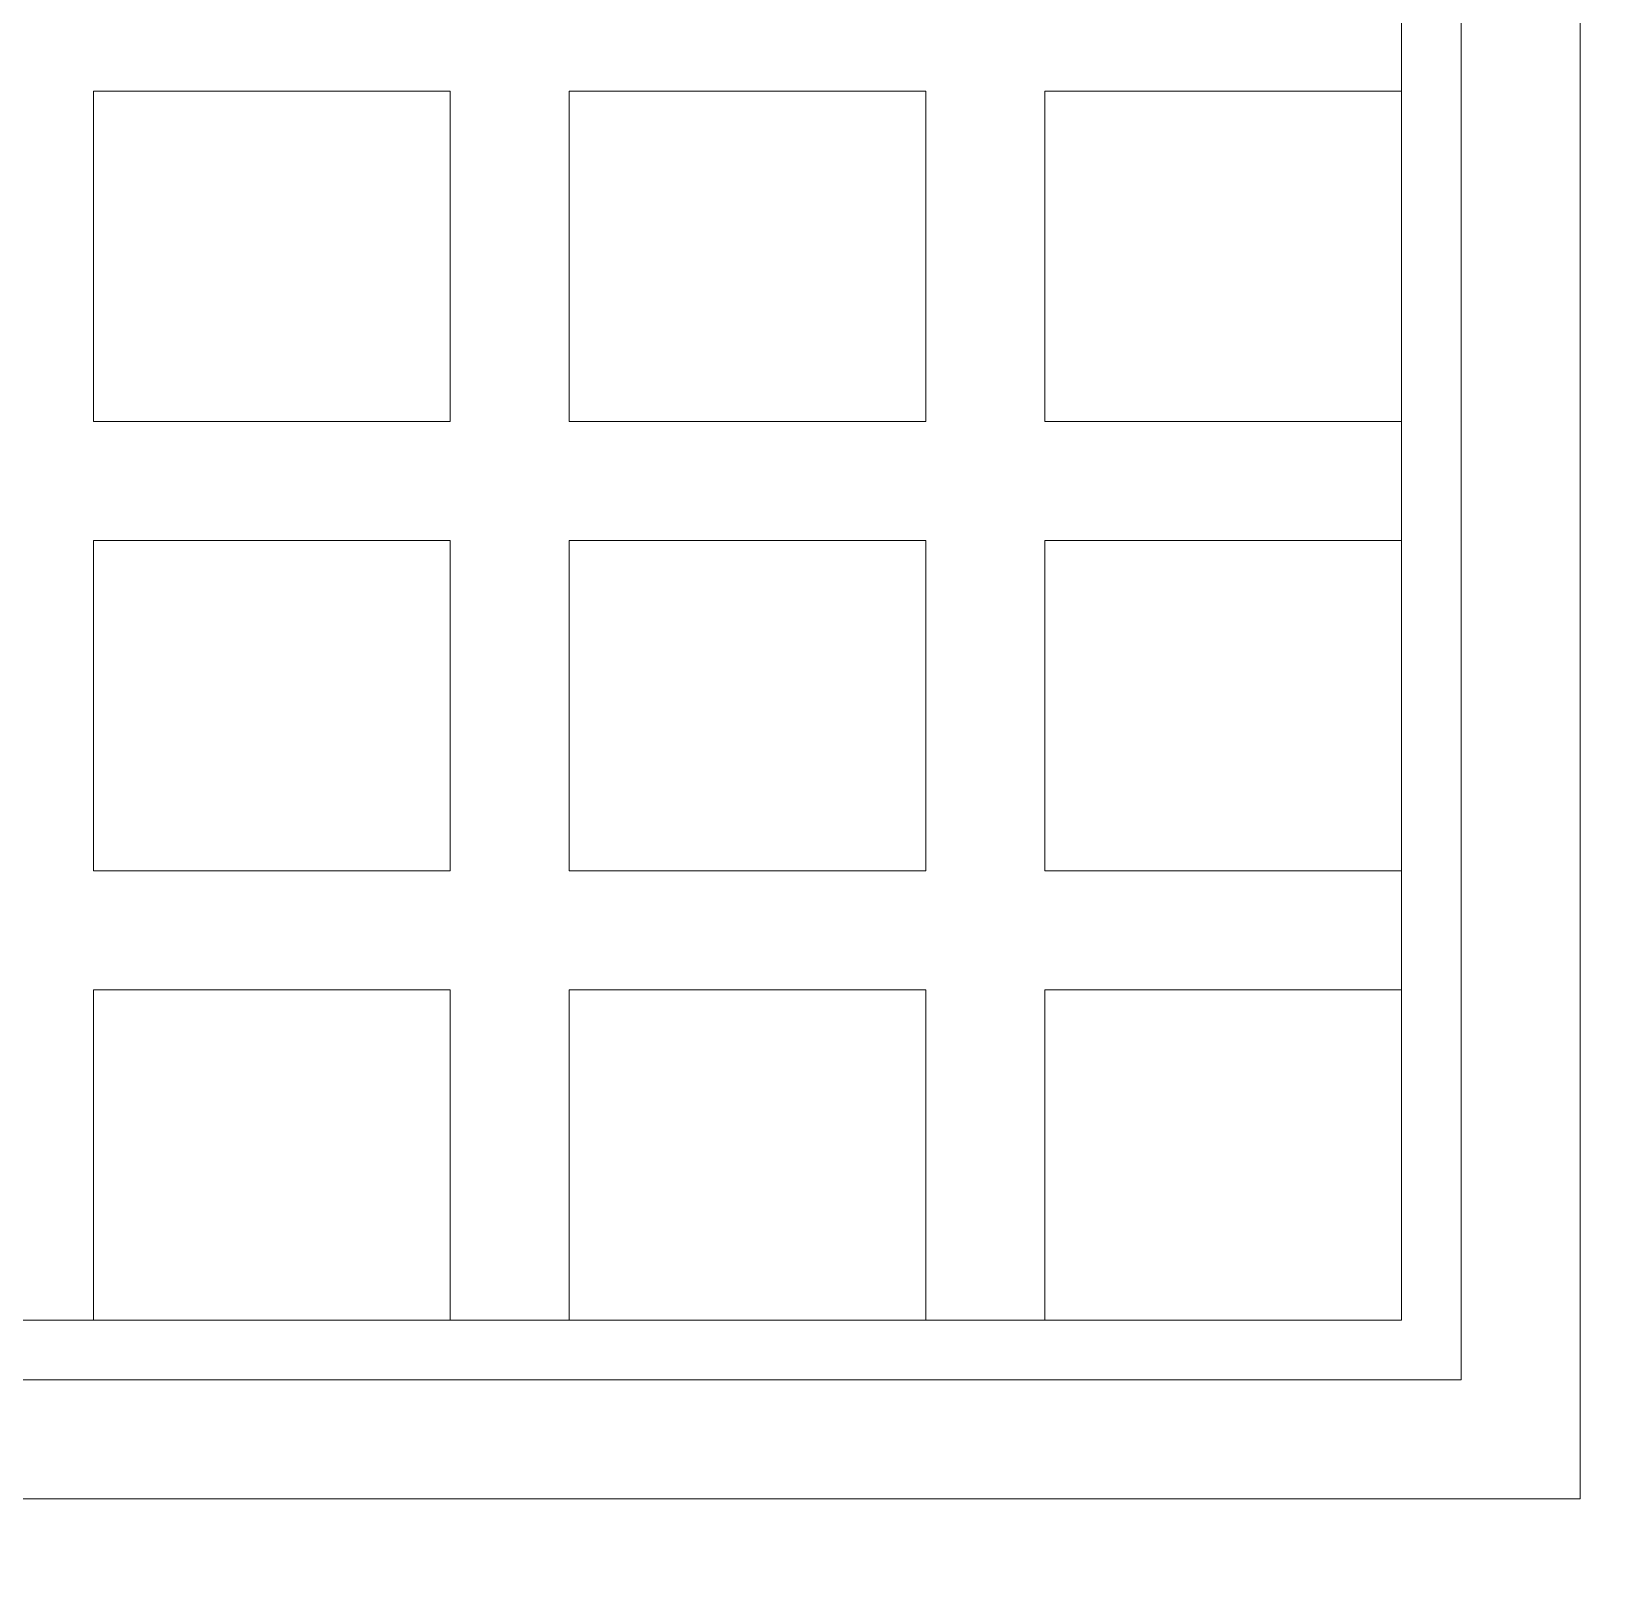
# Model space of a CAD drawing. Header units: millimetres. Extents: x 3554773 to 3850347, y -1853213 to -1653133.
# Drawn here: x 3630667 to 3633348, y -1704151 to -1701506 of the extents above; entities that cross this region are included whole.
import ezdxf

# ---------------------------------------------------------------- set-up
doc = ezdxf.new("R2010")
doc.units = ezdxf.units.MM
doc.header["$MEASUREMENT"] = 0
doc.set_wipeout_variables(frame=1)
doc.linetypes.add('Wipeout_Contour', pattern=[1000, 0, -1000])
doc.layers.add('Structural - Bearing', color=7, linetype='Continuous')
doc.layers.add('Structural - Bearing_Pen_No__3', color=7, linetype='Continuous', lineweight=18, true_color=0xff6600)

msp = doc.modelspace()

# ---------------------------------------------------------------- wipeouts: each hides what was drawn before it
at = {"color": 254, "linetype": 'Wipeout_Contour', "lineweight": 0, "ltscale": 32554641.88997252}
msp.add_wipeout([(3618066.4, -1696720.4), (3618066.4, -1706321.2), (3634378.4, -1706321.2), (3634378.4, -1696720.4), (3633300, -1696720.4), (3633300, -1704000.2), (3619144.9, -1704000.2), (3619144.9, -1696720.4)], dxfattribs=at).dxf.layer = 'Structural - Bearing'

# ---------------------------------------------------------------- next in the draw order: wipeouts: each hides what was drawn before it
at = {"color": 254, "linetype": 'Wipeout_Contour', "lineweight": 0, "ltscale": 16283324.76180043}
msp.add_wipeout([(3633097.7, -1696922.6), (3633097.7, -1703798), (3633300, -1703798), (3633300, -1696922.6)], dxfattribs=at).dxf.layer = 'Structural - Bearing'
at = {"color": 254, "linetype": 'Wipeout_Contour', "lineweight": 0, "ltscale": 16282064.22153594}
msp.add_wipeout([(3631378.9, -1701607.3), (3630772.3, -1701607.3), (3630772.3, -1702169), (3631378.9, -1702169)], dxfattribs=at).dxf.layer = 'Structural - Bearing'
at = {"color": 254, "linetype": 'Wipeout_Contour', "lineweight": 0, "ltscale": 16282788.59177629}
msp.add_wipeout([(3632187.8, -1701607.3), (3631581.1, -1701607.3), (3631581.1, -1702169), (3632187.8, -1702169)], dxfattribs=at).dxf.layer = 'Structural - Bearing'
at = {"color": 254, "linetype": 'Wipeout_Contour', "lineweight": 0, "ltscale": 16282384.92000502}
msp.add_wipeout([(3630772.3, -1702932.9), (3631378.9, -1702932.9), (3631378.9, -1702371.2), (3630772.3, -1702371.2)], dxfattribs=at).dxf.layer = 'Structural - Bearing'
at = {"color": 254, "linetype": 'Wipeout_Contour', "lineweight": 0, "ltscale": 16283109.27597877}
msp.add_wipeout([(3631581.1, -1702371.2), (3631581.1, -1702932.9), (3632187.8, -1702932.9), (3632187.8, -1702371.2)], dxfattribs=at).dxf.layer = 'Structural - Bearing'

# ---------------------------------------------------------------- next in the draw order: linework, layer by layer
at = {"layer": 'Structural - Bearing_Pen_No__3', "linetype": 'Continuous'}
for p, q in [((3630772.3, -1702169), (3630772.3, -1701607.3)), ((3630772.3, -1701607.3), (3631378.9, -1701607.3)), ((3631378.9, -1701607.3), (3631378.9, -1702169)), ((3631581.1, -1702169), (3631581.1, -1701607.3)), ((3631581.1, -1701607.3), (3632187.8, -1701607.3)), ((3632187.8, -1701607.3), (3632187.8, -1702169)), ((3630772.3, -1702169), (3631378.9, -1702169)), ((3631581.1, -1702169), (3632187.8, -1702169)), ((3630772.3, -1702932.9), (3630772.3, -1702371.2)), ((3630772.3, -1702371.2), (3631378.9, -1702371.2)), ((3631378.9, -1702371.2), (3631378.9, -1702932.9)), ((3631581.1, -1702932.9), (3631581.1, -1702371.2)), ((3631581.1, -1702371.2), (3632187.8, -1702371.2)), ((3632187.8, -1702371.2), (3632187.8, -1702932.9)), ((3630772.3, -1702932.9), (3631378.9, -1702932.9)), ((3631581.1, -1702932.9), (3632187.8, -1702932.9))]:
    msp.add_line(p, q, dxfattribs=at)

# ---------------------------------------------------------------- next in the draw order: wipeouts: each hides what was drawn before it
at = {"color": 254, "linetype": 'Wipeout_Contour', "lineweight": 0, "ltscale": 16283188.9173961}
msp.add_wipeout([(3632996.6, -1697023.8), (3632996.6, -1703696.9), (3633097.7, -1703696.9), (3633097.7, -1697023.8)], dxfattribs=at).dxf.layer = 'Structural - Bearing'
at = {"color": 254, "linetype": 'Wipeout_Contour', "lineweight": 0, "ltscale": 24417822.67983824}
msp.add_wipeout([(3619144.9, -1703798), (3619144.9, -1704000.2), (3633300, -1704000.2), (3633300, -1703798), (3633097.7, -1703798), (3619347.1, -1703798)], dxfattribs=at).dxf.layer = 'Structural - Bearing'

# ---------------------------------------------------------------- next in the draw order: linework, layer by layer
at = {"layer": 'Structural - Bearing_Pen_No__3', "linetype": 'Continuous'}
for p, q in [((3633300, -1703798), (3633300, -1696922.6)), ((3633300, -1704000.2), (3633300, -1703798)), ((3619144.9, -1704000.2), (3633300, -1704000.2))]:
    msp.add_line(p, q, dxfattribs=at)

# ---------------------------------------------------------------- next in the draw order: wipeouts: each hides what was drawn before it
at = {"color": 254, "linetype": 'Wipeout_Contour', "lineweight": 0, "ltscale": 16283512.96927745}
msp.add_wipeout([(3632390, -1701607.3), (3632390, -1702169), (3632996.6, -1702169), (3632996.6, -1701607.3)], dxfattribs=at).dxf.layer = 'Structural - Bearing'
at = {"color": 254, "linetype": 'Wipeout_Contour', "lineweight": 0, "ltscale": 16283833.63921448}
msp.add_wipeout([(3632996.6, -1702371.2), (3632390, -1702371.2), (3632390, -1702932.9), (3632996.6, -1702932.9)], dxfattribs=at).dxf.layer = 'Structural - Bearing'
at = {"color": 254, "linetype": 'Wipeout_Contour', "lineweight": 0, "ltscale": 24417737.73181707}
msp.add_wipeout([(3619347.1, -1703798), (3633097.7, -1703798), (3633097.7, -1703696.9), (3632996.6, -1703696.9), (3619448.2, -1703696.9), (3619347.1, -1703696.9)], dxfattribs=at).dxf.layer = 'Structural - Bearing'

# ---------------------------------------------------------------- next in the draw order: linework, layer by layer
at = {"layer": 'Structural - Bearing_Pen_No__3', "linetype": 'Continuous'}
for p, q in [((3633097.7, -1696922.6), (3633097.7, -1703798)), ((3632996.6, -1701607.3), (3632996.6, -1701405.1)), ((3632390, -1702169), (3632390, -1701607.3)), ((3632390, -1701607.3), (3632996.6, -1701607.3)), ((3632996.6, -1702169), (3632996.6, -1701607.3)), ((3632390, -1702169), (3632996.6, -1702169)), ((3632996.6, -1702371.2), (3632996.6, -1702169)), ((3632390, -1702932.9), (3632390, -1702371.2)), ((3632390, -1702371.2), (3632996.6, -1702371.2)), ((3632996.6, -1702932.9), (3632996.6, -1702371.2)), ((3632390, -1702932.9), (3632996.6, -1702932.9)), ((3633097.7, -1703798), (3619347.1, -1703798))]:
    msp.add_line(p, q, dxfattribs=at)

# ---------------------------------------------------------------- next in the draw order: wipeouts: each hides what was drawn before it
at = {"color": 254, "linetype": 'Wipeout_Contour', "lineweight": 0, "ltscale": 16282705.64721727}
msp.add_wipeout([(3631378.9, -1703135.1), (3630772.3, -1703135.1), (3630772.3, -1703696.9), (3631378.9, -1703696.9)], dxfattribs=at).dxf.layer = 'Structural - Bearing'
at = {"color": 254, "linetype": 'Wipeout_Contour', "lineweight": 0, "ltscale": 16283429.98892373}
msp.add_wipeout([(3632187.8, -1703135.1), (3631581.1, -1703135.1), (3631581.1, -1703696.9), (3632187.8, -1703696.9)], dxfattribs=at).dxf.layer = 'Structural - Bearing'
at = {"color": 254, "linetype": 'Wipeout_Contour', "lineweight": 0, "ltscale": 16284154.33791429}
msp.add_wipeout([(3632390, -1703696.9), (3632996.6, -1703696.9), (3632996.6, -1703135.1), (3632390, -1703135.1)], dxfattribs=at).dxf.layer = 'Structural - Bearing'

# ---------------------------------------------------------------- next in the draw order: linework, layer by layer
at = {"layer": 'Structural - Bearing_Pen_No__3', "linetype": 'Continuous'}
for p, q in [((3632996.6, -1703135.1), (3632996.6, -1702932.9)), ((3630772.3, -1703696.9), (3630772.3, -1703135.1)), ((3630772.3, -1703135.1), (3631378.9, -1703135.1)), ((3631378.9, -1703135.1), (3631378.9, -1703696.9)), ((3631581.1, -1703696.9), (3631581.1, -1703135.1)), ((3631581.1, -1703135.1), (3632187.8, -1703135.1)), ((3632187.8, -1703135.1), (3632187.8, -1703696.9)), ((3632390, -1703696.9), (3632390, -1703135.1)), ((3632390, -1703135.1), (3632996.6, -1703135.1)), ((3632996.6, -1703696.9), (3632996.6, -1703135.1)), ((3630570.1, -1703696.9), (3630772.3, -1703696.9)), ((3630772.3, -1703696.9), (3632996.6, -1703696.9)), ((3631378.9, -1703696.9), (3631581.1, -1703696.9)), ((3632187.8, -1703696.9), (3632390, -1703696.9))]:
    msp.add_line(p, q, dxfattribs=at)

doc.saveas('drawing.dxf')
